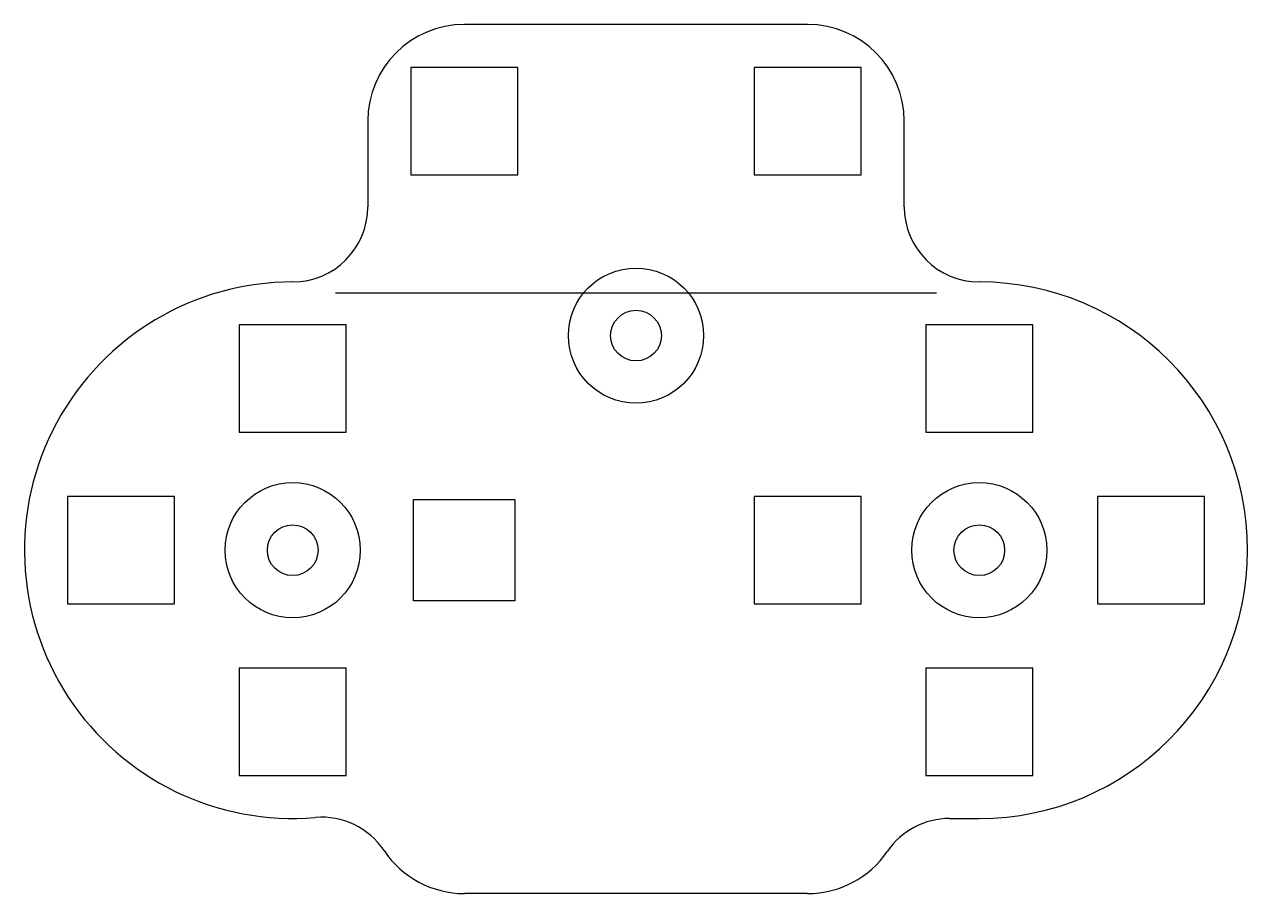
# Model space of a CAD drawing. Header units: millimetres. Extents: x 1.9 to 74.3, y 2.5 to 54.
import ezdxf

# ---------------------------------------------------------------- set-up
doc = ezdxf.new("R2010")
doc.units = ezdxf.units.MM
doc.header["$LTSCALE"] = 2

msp = doc.modelspace()

# ---------------------------------------------------------------- linework, layer by layer
for p, q in [((48.26, 53.975), (27.94, 53.975)), ((22.225, 48.26), (22.225, 43.18)), ((53.975, 43.18), (53.975, 48.26)), ((20.32, 38.1), (55.88, 38.1)), ((56.66, 6.985), (58.42, 6.985)), ((48.26, 2.54), (27.94, 2.54))]:
    msp.add_line(p, q)
for points in [[(24.765, 45.085), (31.115, 45.085), (31.115, 51.435), (24.765, 51.435)], [(45.085, 45.085), (51.435, 45.085), (51.435, 51.435), (45.085, 51.435)], [(14.605, 29.845), (20.955, 29.845), (20.955, 36.195), (14.605, 36.195)], [(55.245, 29.845), (61.595, 29.845), (61.595, 36.195), (55.245, 36.195)], [(4.445, 19.685), (10.795, 19.685), (10.795, 26.035), (4.445, 26.035)], [(30.936, 19.856), (24.936, 19.856), (24.936, 25.856), (30.936, 25.856)], [(45.085, 19.685), (51.435, 19.685), (51.435, 26.035), (45.085, 26.035)], [(65.405, 19.685), (71.755, 19.685), (71.755, 26.035), (65.405, 26.035)], [(14.605, 9.525), (20.955, 9.525), (20.955, 15.875), (14.605, 15.875)], [(55.245, 9.525), (61.595, 9.525), (61.595, 15.875), (55.245, 15.875)]]:
    msp.add_lwpolyline(points, close=True)
for centre, radius in [((38.1, 35.56), 4), ((38.1, 35.56), 1.5), ((17.78, 22.86), 4), ((58.42, 22.86), 4), ((17.78, 22.86), 1.5), ((58.42, 22.86), 1.5)]:
    msp.add_circle(centre, radius)
for centre, radius, start, end in [((27.94, 48.26), 5.715, 90, 180), ((48.26, 48.26), 5.715, 0, 90), ((17.78, 43.18), 4.445, 270, 0), ((58.42, 43.18), 4.445, 180, 270), ((17.78, 22.86), 15.875, 90, 274.83044), ((58.42, 22.86), 15.875, 270, 90), ((19.491, 2.612), 4.445, 33.73803, 94.83044), ((56.66, 2.54), 4.445, 90, 145.77113), ((27.94, 8.255), 5.715, 213.73803, 270), ((48.26, 8.255), 5.715, 270, 325.77113)]:
    msp.add_arc(centre, radius, start, end)

doc.saveas('drawing.dxf')
